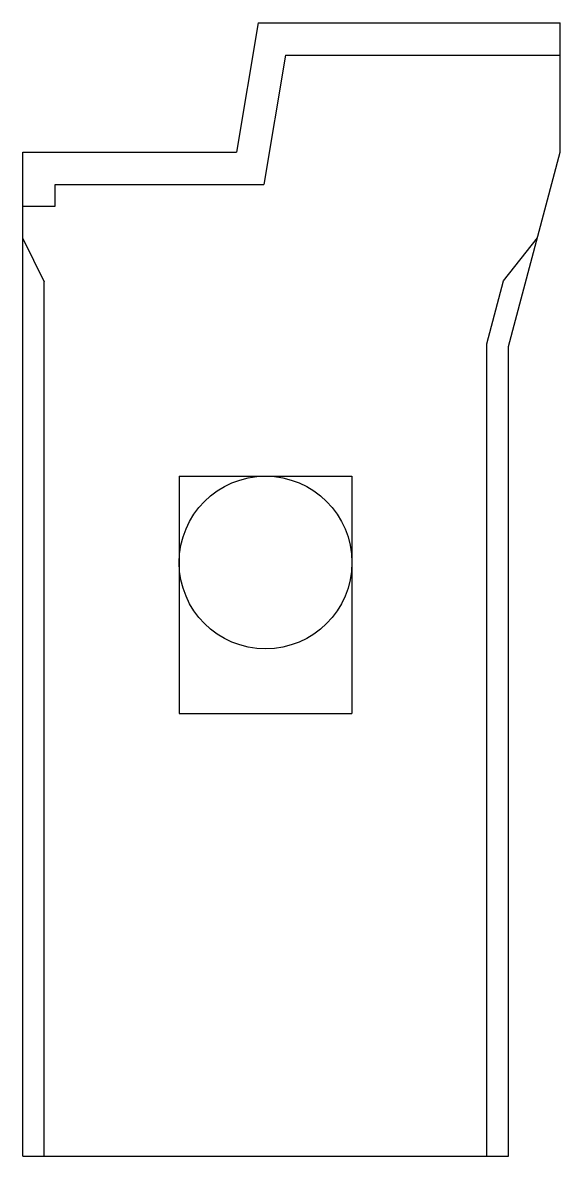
# Model space of a CAD drawing. Extents: x -0.22 to 0.28, y -1.05 to 0.
import ezdxf

# ---------------------------------------------------------------- set-up
doc = ezdxf.new("R2010")
doc.units = 0
doc.header["$LTSCALE"] = 0.0006
doc.header["$MEASUREMENT"] = 0
doc.layers.get('0').update_dxf_attribs({"linetype": 'CONTINUOUS'})

msp = doc.modelspace()

# ---------------------------------------------------------------- linework, layer by layer
for points in [[(0, 0), (-0.02, -0.12)], [(0, 0), (0.28, 0)], [(0.28, -0.12), (0.28, 0)], [(0.0254, -0.03), (0.0054, -0.15)], [(0.0254, -0.03), (0.28, -0.03)], [(-0.218, -0.35), (-0.218, -0.12)], [(-0.218, -0.12), (-0.02, -0.12)], [(0.232, -0.3), (0.28, -0.12)], [(-0.188, -0.15), (0.0054, -0.15)], [(-0.188, -0.17), (-0.188, -0.15)], [(-0.218, -0.17), (-0.188, -0.17)], [(0.2275, -0.2391), (0.2589, -0.1992)], [(-0.218, -0.2), (-0.198, -0.24)], [(-0.198, -0.35), (-0.198, -0.24)], [(0.212, -0.2974), (0.2275, -0.2391)], [(0.212, -0.35), (0.212, -0.2974)], [(0.232, -0.35), (0.232, -0.3)], [(-0.218, -1.05), (-0.218, -0.35)], [(-0.198, -1.05), (-0.198, -0.35)], [(0.212, -1.05), (0.212, -0.35)], [(0.232, -1.05), (0.232, -0.35)], [(-0.073, -0.42), (-0.073, -0.64)], [(-0.073, -0.42), (0.087, -0.42)], [(0.087, -0.42), (0.087, -0.64)], [(-0.073, -0.64), (0.087, -0.64)], [(-0.218, -1.05), (0.232, -1.05)]]:
    msp.add_lwpolyline(points)
msp.add_circle((0.007, -0.5), 0.08)

doc.saveas('drawing.dxf')
